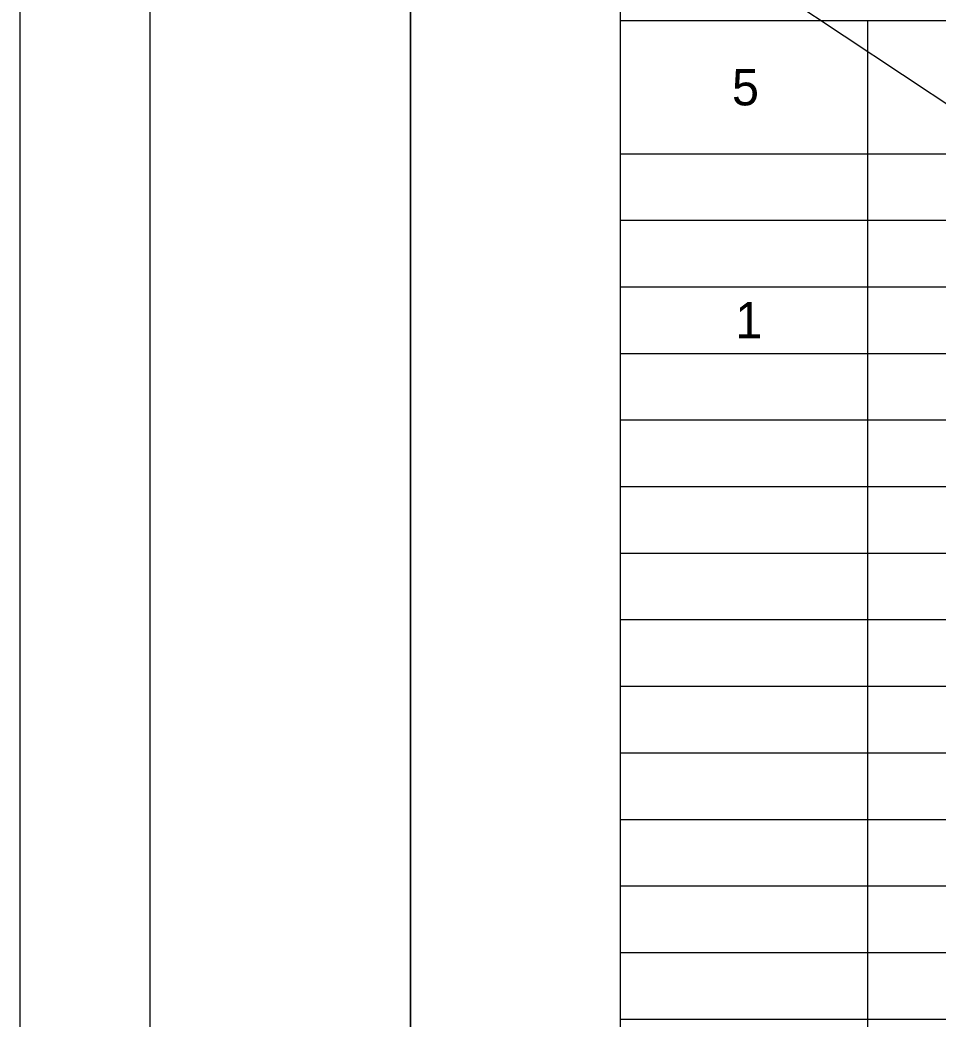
# Model space of a CAD drawing. Extents: x 0 to 34, y 0 to 22.
# Drawn here: x 0 to 3.527, y 16.241 to 20.078 of the extents above; entities that cross this region are included whole.
import ezdxf

# ---------------------------------------------------------------- set-up
doc = ezdxf.new("R2010")
doc.units = 0
for name, color, linetype in [('Default', 7, 'Continuous'), ('SC_Scratch1', 7, 'Continuous'), ('SH_Border', 7, 'Continuous'), ('SH_Cut_Line', 7, 'Continuous')]:
    doc.layers.add(name, color=color, linetype=linetype)

msp = doc.modelspace()

# ---------------------------------------------------------------- linework, layer by layer
at = {"layer": 'Default'}
for p, q in [((2.3057, 20.3313), (2.3057, 20.0757)), ((2.3057, 20.0757), (7.0535, 20.0757)), ((2.3057, 20.0757), (2.3057, 19.82)), ((3.2552, 20.0757), (3.2552, 19.82)), ((2.3057, 19.82), (2.3057, 19.5643)), ((3.2552, 19.82), (3.2552, 19.5643)), ((2.3057, 19.5643), (7.0535, 19.5643)), ((2.3057, 19.5643), (2.3057, 19.3087)), ((3.2552, 19.5643), (3.2552, 19.3087)), ((2.3057, 19.3087), (7.0535, 19.3087)), ((2.3057, 19.3087), (2.3057, 18.0304)), ((3.2552, 19.3087), (3.2552, 18.0304)), ((2.3057, 19.053), (7.0535, 19.053)), ((2.3057, 18.7974), (7.0535, 18.7974)), ((2.3057, 18.5417), (7.0535, 18.5417)), ((2.3057, 18.2861), (7.0535, 18.2861)), ((2.3057, 18.0304), (7.0535, 18.0304)), ((2.3057, 18.0304), (2.3057, 17.5191)), ((3.2552, 18.0304), (3.2552, 17.5191)), ((2.3057, 17.7748), (7.0535, 17.7748)), ((2.3057, 17.5191), (7.0535, 17.5191)), ((2.3057, 17.5191), (2.3057, 17.2635)), ((3.2552, 17.5191), (3.2552, 17.2635)), ((2.3057, 17.2635), (7.0535, 17.2635)), ((2.3057, 17.2635), (2.3057, 17.0078)), ((3.2552, 17.2635), (3.2552, 17.0078)), ((2.3057, 17.0078), (7.0535, 17.0078)), ((2.3057, 17.0078), (2.3057, 16.7522)), ((3.2552, 17.0078), (3.2552, 16.7522)), ((2.3057, 16.7522), (7.0535, 16.7522)), ((2.3057, 16.7522), (2.3057, 16.4965)), ((3.2552, 16.7522), (3.2552, 16.4965)), ((2.3057, 16.4965), (7.0535, 16.4965)), ((2.3057, 16.4965), (2.3057, 16.2409)), ((3.2552, 16.4965), (3.2552, 16.2409)), ((2.3057, 16.2409), (7.0535, 16.2409)), ((2.3057, 16.2409), (2.3057, 15.7296)), ((3.2552, 16.2409), (3.2552, 15.7296))]:
    msp.add_line(p, q, dxfattribs=at)
at = {"layer": 'SC_Scratch1'}
msp.add_line((31.1943, 1.413), (2.3057, 20.587), dxfattribs=at)
at = {"layer": 'SH_Border'}
for points in [[(0.5, 21.5), (1.5, 21.5), (1.5, 0.5), (0.5, 0.5)], [(1.5, 21.5), (33.5, 21.5), (33.5, 0.5), (1.5, 0.5)]]:
    msp.add_lwpolyline(points, close=True, dxfattribs=at)
at = {"layer": 'SH_Cut_Line'}
msp.add_lwpolyline([(0, 0), (34, 0), (34, 22), (0, 22)], close=True, dxfattribs=at)

# ---------------------------------------------------------------- texts
at = {"layer": 'Default'}
for s, p in [('5', (2.735, 19.75)), ('1', (2.7477, 18.8552))]:
    msp.add_text(s, height=0.14, dxfattribs=at).set_placement(p)

doc.saveas('drawing.dxf')
